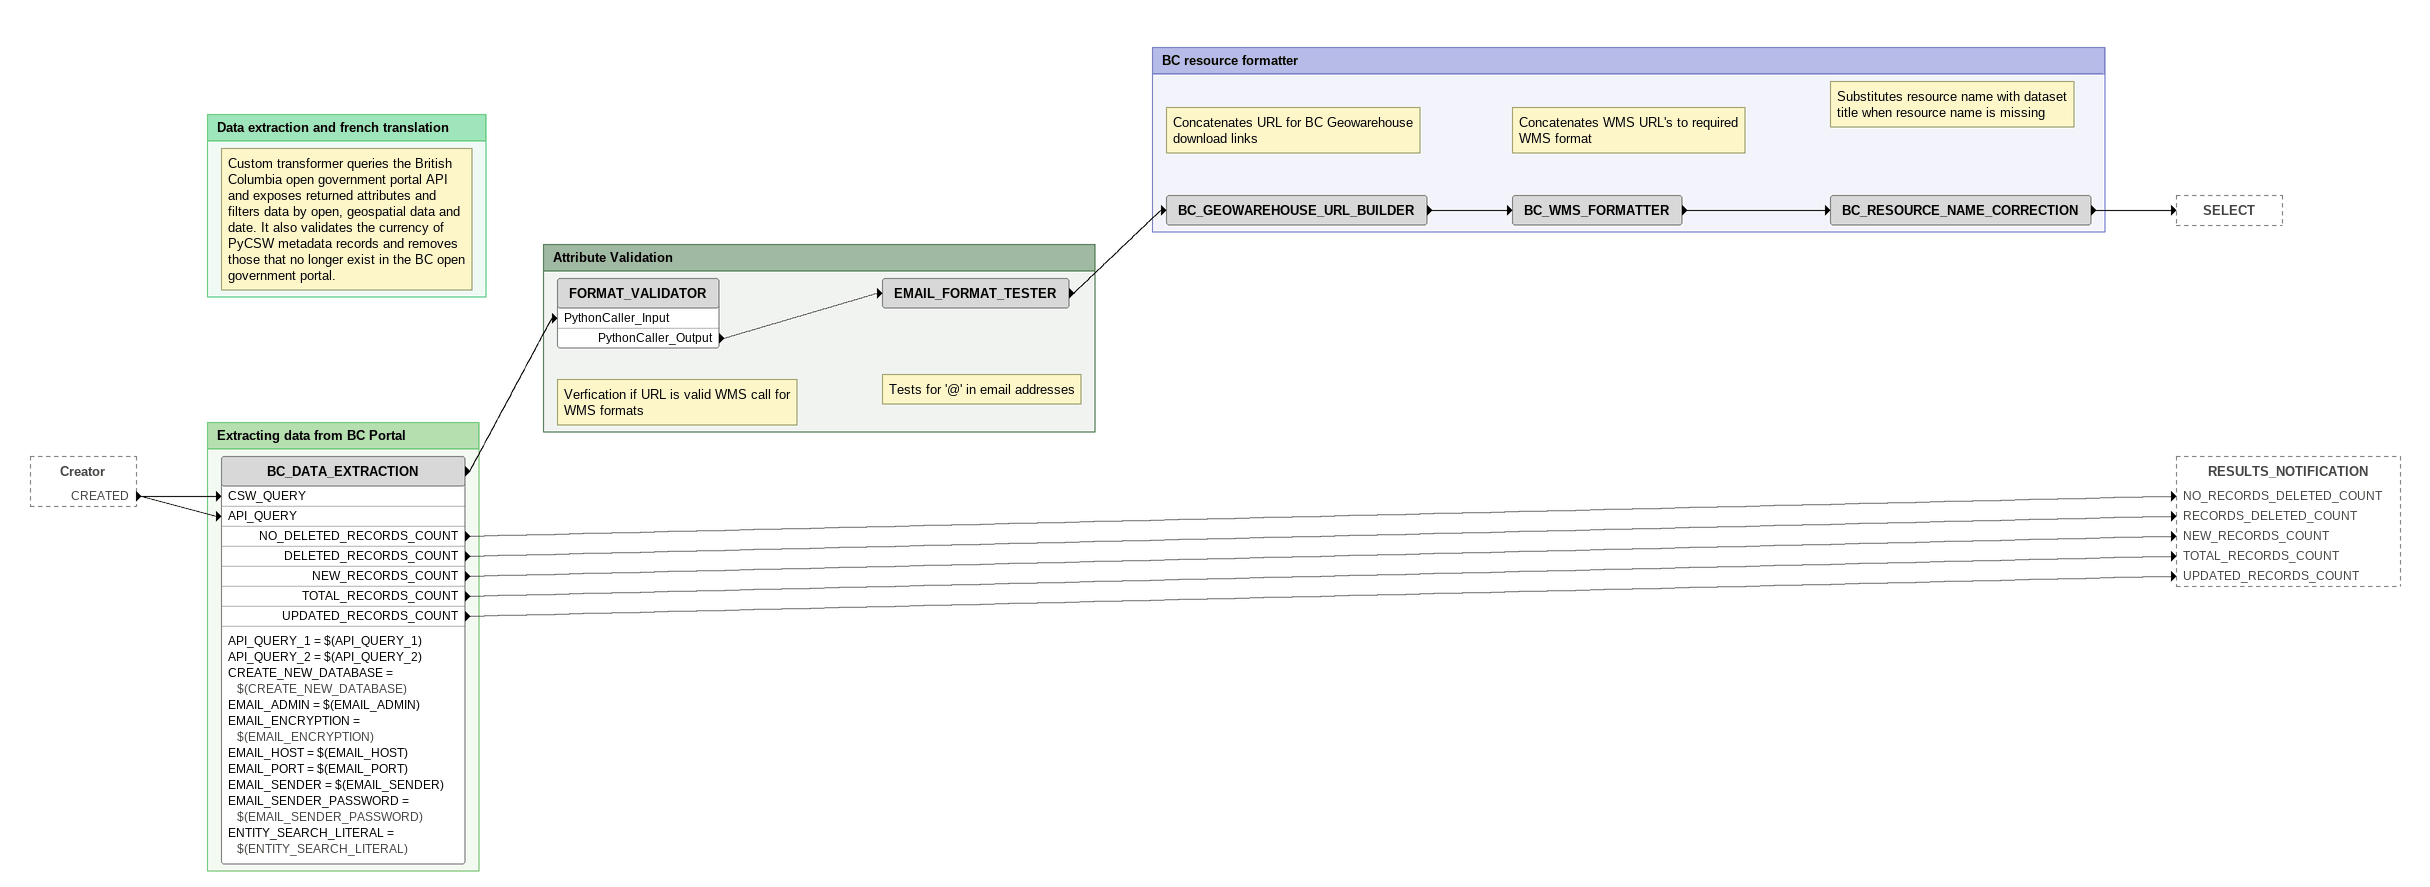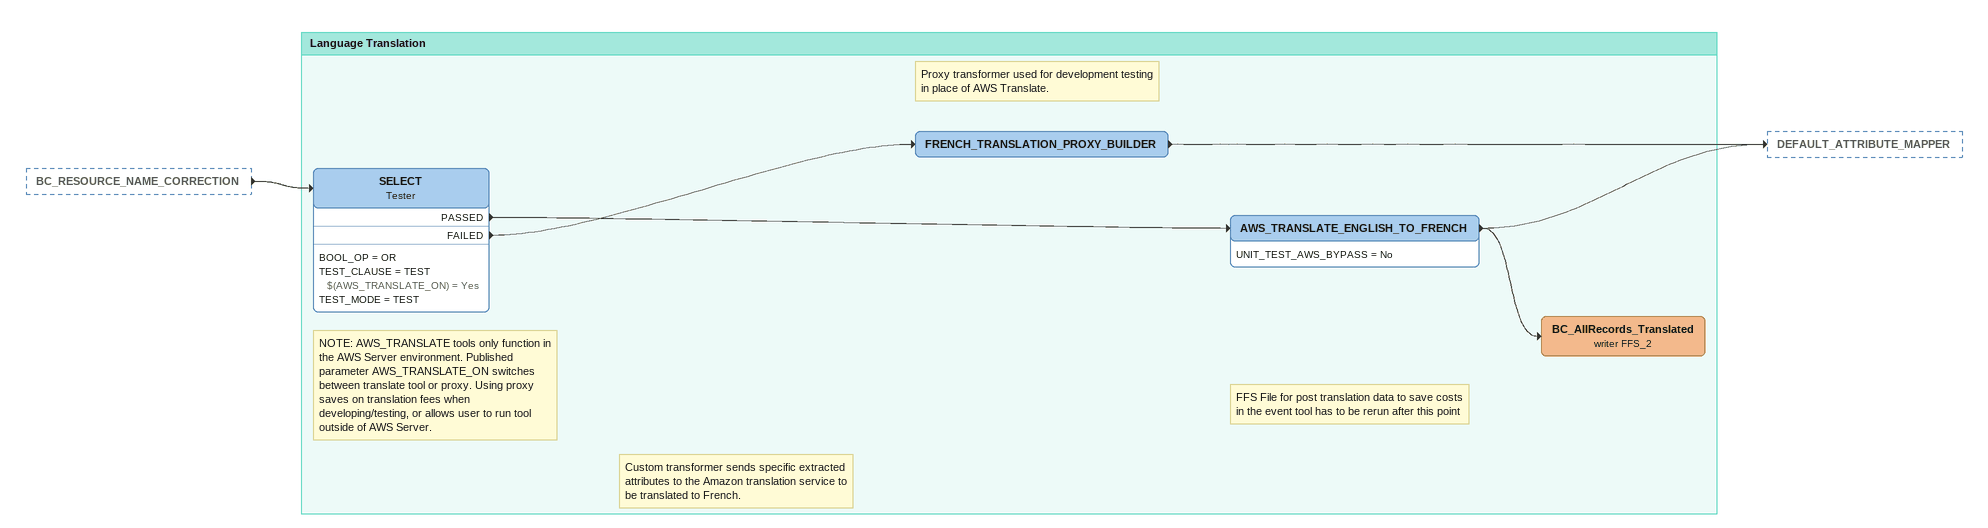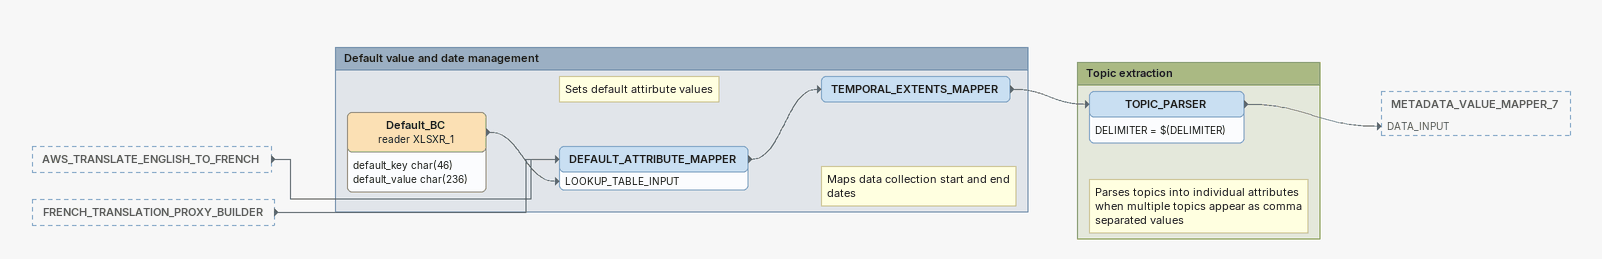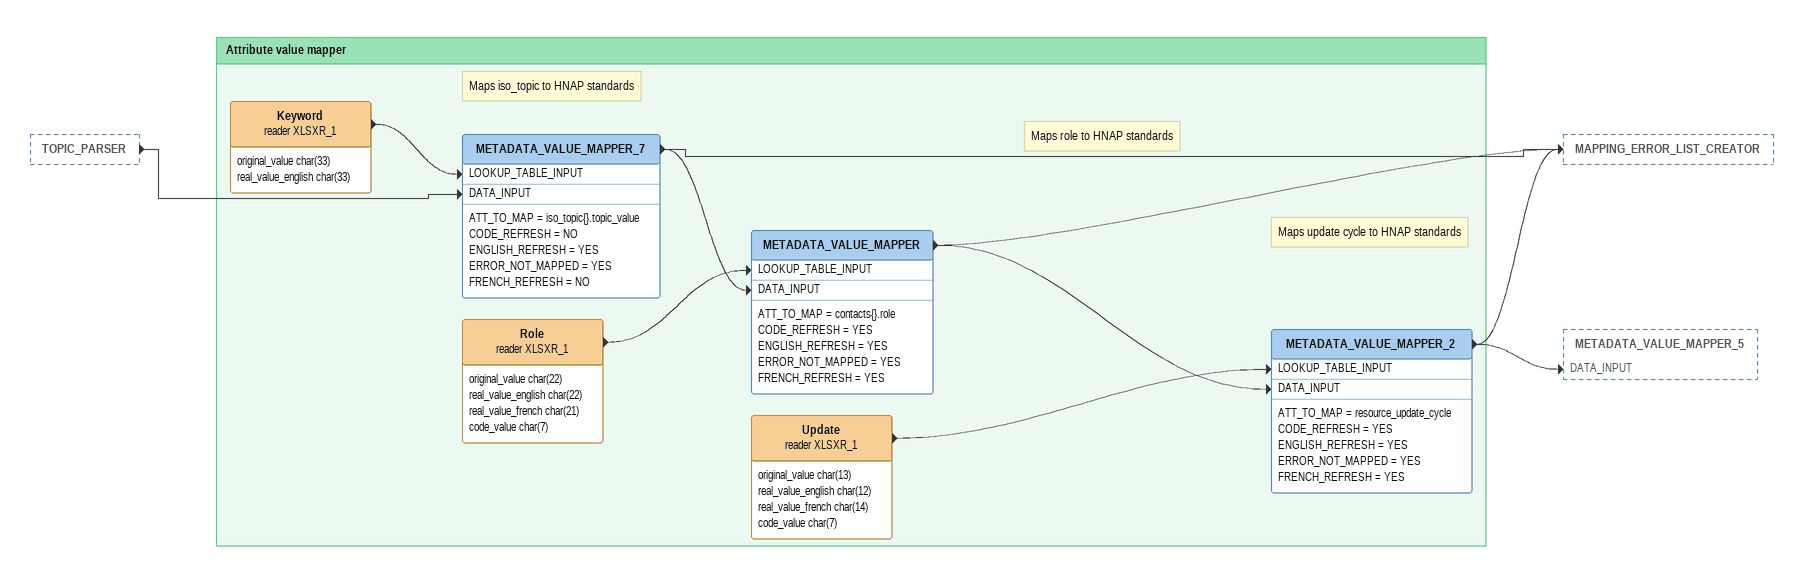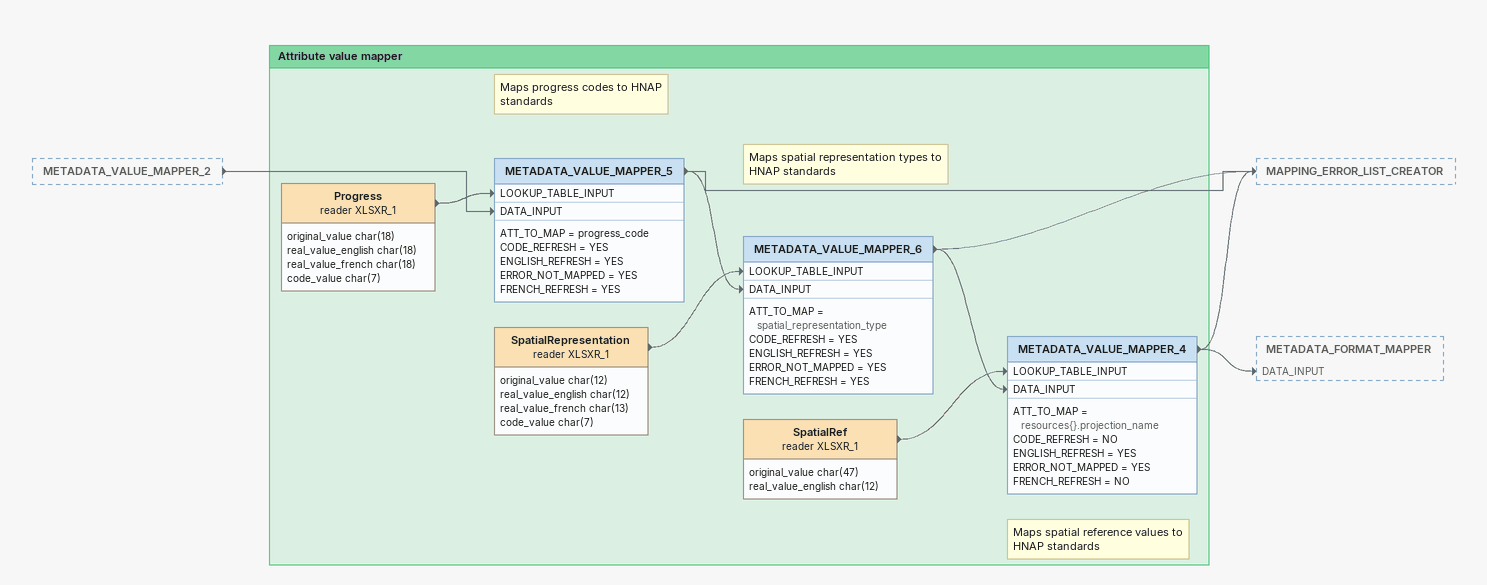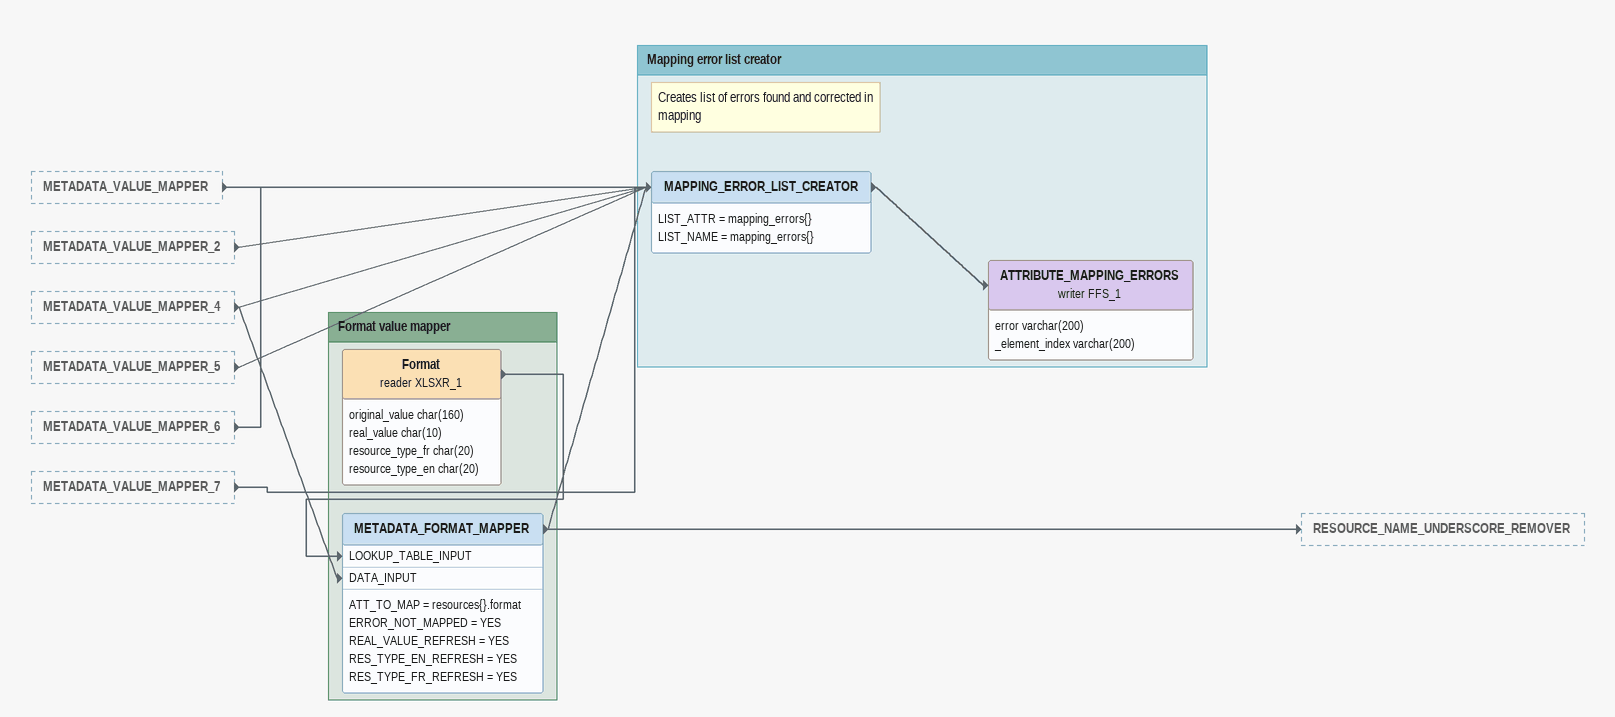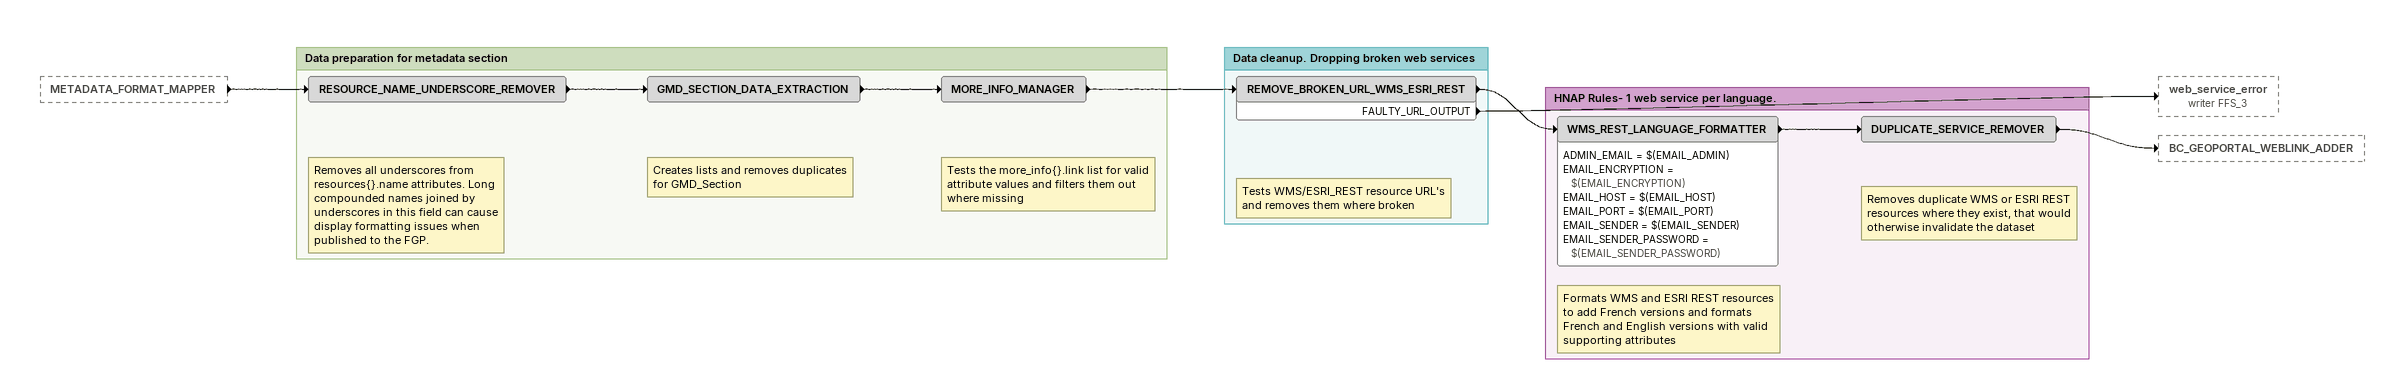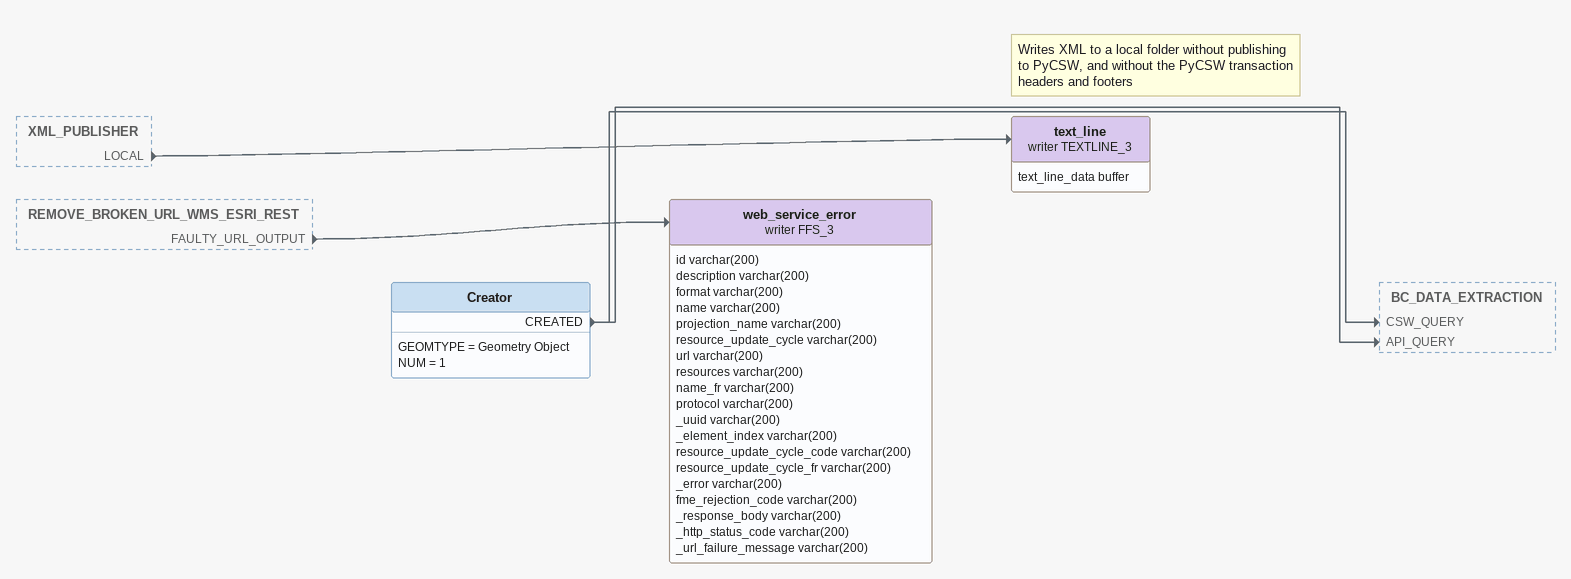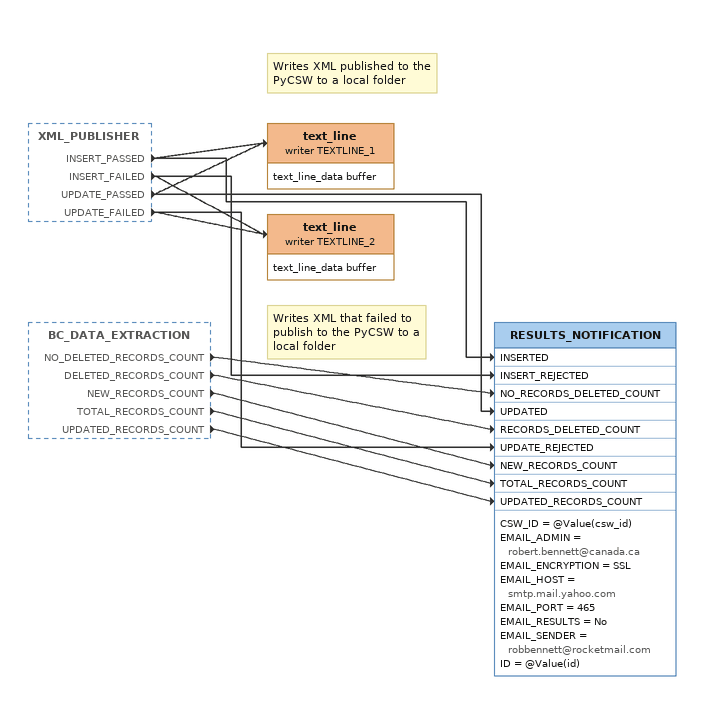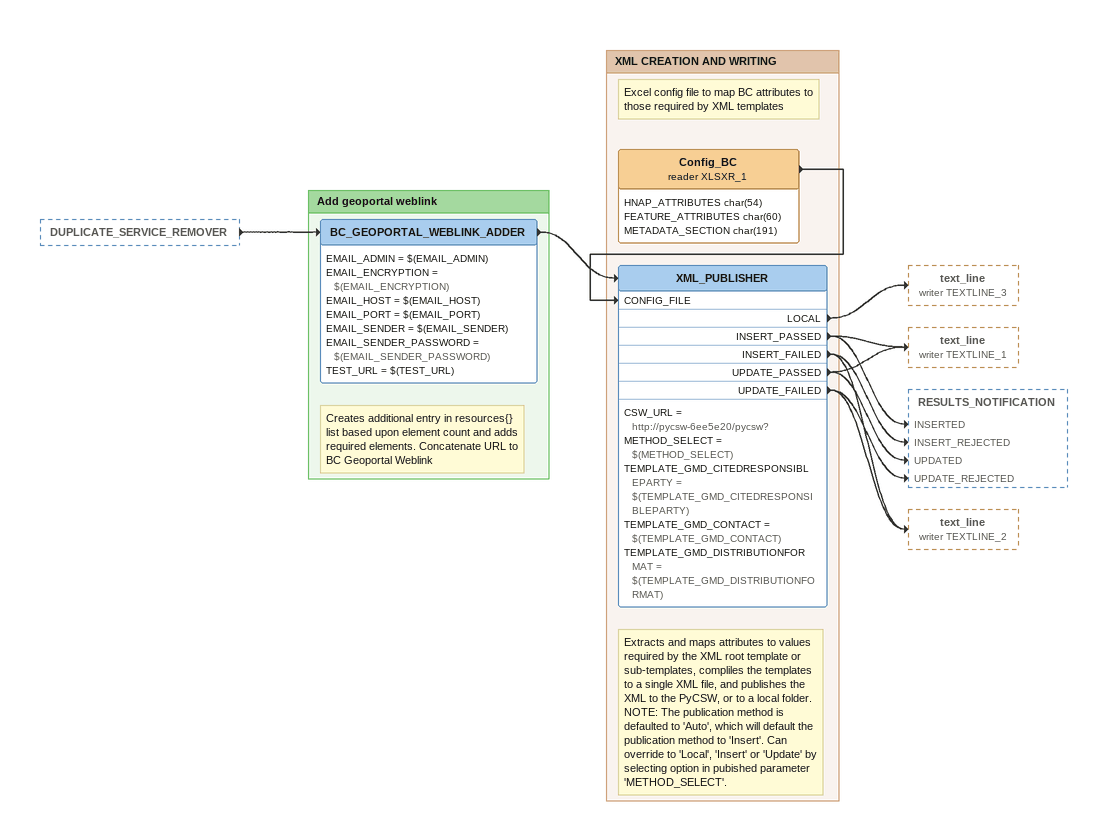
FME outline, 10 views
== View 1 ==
Creator [outside]
    CREATED -> BC_DATA_EXTRACTION [CSW_QUERY]
    CREATED -> BC_DATA_EXTRACTION [API_QUERY]

Bookmark: Extracting data from BC Portal
BC_DATA_EXTRACTION
    API_QUERY_1 = $(API_QUERY_1)
    API_QUERY_2 = $(API_QUERY_2)
    CREATE_NEW_DATABASE = $(CREATE_NEW_DATABASE)
    EMAIL_ADMIN = $(EMAIL_ADMIN)
    EMAIL_ENCRYPTION = $(EMAIL_ENCRYPTION)
    EMAIL_HOST = $(EMAIL_HOST)
    EMAIL_PORT = $(EMAIL_PORT)
    EMAIL_SENDER = $(EMAIL_SENDER)
    EMAIL_SENDER_PASSWORD = $(EMAIL_SENDER_PASSWORD)
    ENTITY_SEARCH_LITERAL = $(ENTITY_SEARCH_LITERAL)
    NO_DELETED_RECORDS_COUNT -> RESULTS_NOTIFICATION [NO_RECORDS_DELETED_COUNT]
    DELETED_RECORDS_COUNT -> RESULTS_NOTIFICATION [RECORDS_DELETED_COUNT]
    NEW_RECORDS_COUNT -> RESULTS_NOTIFICATION [NEW_RECORDS_COUNT]
    TOTAL_RECORDS_COUNT -> RESULTS_NOTIFICATION [TOTAL_RECORDS_COUNT]
    -> FORMAT_VALIDATOR [PythonCaller_Input]
    UPDATED_RECORDS_COUNT -> RESULTS_NOTIFICATION [UPDATED_RECORDS_COUNT]

Bookmark: Attribute Validation
Note: Verfication if URL is valid WMS call for WMS formats
FORMAT_VALIDATOR
    PythonCaller_Output -> EMAIL_FORMAT_TESTER
Note: Tests for '@' in email addresses
EMAIL_FORMAT_TESTER
    -> BC_GEOWAREHOUSE_URL_BUILDER

Bookmark: BC resource formatter
Note: Concatenates URL for BC Geowarehouse download links
BC_GEOWAREHOUSE_URL_BUILDER
    -> BC_WMS_FORMATTER
Note: Concatenates WMS URL's to required WMS format
BC_WMS_FORMATTER
    -> BC_RESOURCE_NAME_CORRECTION
Note: Substitutes resource name with dataset title when resource name is missing
BC_RESOURCE_NAME_CORRECTION
    -> SELECT

Bookmark: Data extraction and french translation
Note: Custom transformer queries the British Columbia open government portal API and exposes returned attributes and filters data by open, geospatial data and date. It also validates the currency of PyCSW metadata records and removes those that no longer exist in the BC open government portal.

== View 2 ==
BC_RESOURCE_NAME_CORRECTION [outside]
    -> SELECT

Bookmark: Language Translation
Note: NOTE: AWS_TRANSLATE tools only function in the AWS Server environment. Published parameter AWS_TRANSLATE_ON switches between translate tool or proxy. Using proxy saves on translation fees when developing/testing, or allows user to run tool outside of AWS Server.
SELECT: Tester
    BOOL_OP = OR
    TEST_CLAUSE = TEST $(AWS_TRANSLATE_ON) = Yes
    TEST_MODE = TEST
    PASSED -> AWS_TRANSLATE_ENGLISH_TO_FRENCH
    FAILED -> FRENCH_TRANSLATION_PROXY_BUILDER
Note: Proxy transformer used for development testing in place of AWS Translate.
FRENCH_TRANSLATION_PROXY_BUILDER
    -> DEFAULT_ATTRIBUTE_MAPPER
Note: Custom transformer sends specific extracted attributes to the Amazon translation service to be translated to French.
AWS_TRANSLATE_ENGLISH_TO_FRENCH
    UNIT_TEST_AWS_BYPASS = No
    -> BC_AllRecords_Translated (writer FFS_2)
    -> DEFAULT_ATTRIBUTE_MAPPER
Note: FFS File for post translation data to save costs in the event tool has to be rerun after this point
BC_AllRecords_Translated (writer FFS_2)

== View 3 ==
AWS_TRANSLATE_ENGLISH_TO_FRENCH [outside]
    -> DEFAULT_ATTRIBUTE_MAPPER
FRENCH_TRANSLATION_PROXY_BUILDER [outside]
    -> DEFAULT_ATTRIBUTE_MAPPER

Bookmark: Default value and date management
Default_BC (reader XLSXR_1)
    attributes: default_key char(46), default_value char(236)
    -> DEFAULT_ATTRIBUTE_MAPPER [LOOKUP_TABLE_INPUT]
Note: Sets default attirbute values
DEFAULT_ATTRIBUTE_MAPPER
    -> TEMPORAL_EXTENTS_MAPPER
Note: Maps data collection start and end dates
TEMPORAL_EXTENTS_MAPPER
    -> TOPIC_PARSER

Bookmark: Topic extraction
Note: Parses topics into individual attributes when multiple topics appear as comma separated values
TOPIC_PARSER
    DELIMITER = $(DELIMITER)
    -> METADATA_VALUE_MAPPER_7 [DATA_INPUT]

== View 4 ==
TOPIC_PARSER [outside]
    -> METADATA_VALUE_MAPPER_7 [DATA_INPUT]

Bookmark: Attribute value mapper
Keyword (reader XLSXR_1)
    attributes: original_value char(33), real_value_english char(33)
    -> METADATA_VALUE_MAPPER_7 [LOOKUP_TABLE_INPUT]
Note: Maps iso_topic to HNAP standards
METADATA_VALUE_MAPPER_7
    ATT_TO_MAP = iso_topic{}.topic_value
    CODE_REFRESH = NO
    ENGLISH_REFRESH = YES
    ERROR_NOT_MAPPED = YES
    FRENCH_REFRESH = NO
    -> METADATA_VALUE_MAPPER [DATA_INPUT]
    -> MAPPING_ERROR_LIST_CREATOR
Role (reader XLSXR_1)
    attributes: original_value char(22), real_value_english char(22), real_value_french char(21), code_value char(7)
    -> METADATA_VALUE_MAPPER [LOOKUP_TABLE_INPUT]
Note: Maps role to HNAP standards
METADATA_VALUE_MAPPER
    ATT_TO_MAP = contacts{}.role
    CODE_REFRESH = YES
    ENGLISH_REFRESH = YES
    ERROR_NOT_MAPPED = YES
    FRENCH_REFRESH = YES
    -> METADATA_VALUE_MAPPER_2 [DATA_INPUT]
    -> MAPPING_ERROR_LIST_CREATOR
Update (reader XLSXR_1)
    attributes: original_value char(13), real_value_english char(12), real_value_french char(14), code_value char(7)
    -> METADATA_VALUE_MAPPER_2 [LOOKUP_TABLE_INPUT]
Note: Maps update cycle to HNAP standards
METADATA_VALUE_MAPPER_2
    ATT_TO_MAP = resource_update_cycle
    CODE_REFRESH = YES
    ENGLISH_REFRESH = YES
    ERROR_NOT_MAPPED = YES
    FRENCH_REFRESH = YES
    -> METADATA_VALUE_MAPPER_5 [DATA_INPUT]
    -> MAPPING_ERROR_LIST_CREATOR

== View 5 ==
METADATA_VALUE_MAPPER_2 [outside]
    -> METADATA_VALUE_MAPPER_5 [DATA_INPUT]

Bookmark: Attribute value mapper
Progress (reader XLSXR_1)
    attributes: original_value char(18), real_value_english char(18), real_value_french char(18), code_value char(7)
    -> METADATA_VALUE_MAPPER_5 [LOOKUP_TABLE_INPUT]
Note: Maps progress codes to HNAP standards
METADATA_VALUE_MAPPER_5
    ATT_TO_MAP = progress_code
    CODE_REFRESH = YES
    ENGLISH_REFRESH = YES
    ERROR_NOT_MAPPED = YES
    FRENCH_REFRESH = YES
    -> METADATA_VALUE_MAPPER_6 [DATA_INPUT]
    -> MAPPING_ERROR_LIST_CREATOR
SpatialRepresentation (reader XLSXR_1)
    attributes: original_value char(12), real_value_english char(12), real_value_french char(13), code_value char(7)
    -> METADATA_VALUE_MAPPER_6 [LOOKUP_TABLE_INPUT]
Note: Maps spatial representation types to HNAP standards
METADATA_VALUE_MAPPER_6
    ATT_TO_MAP = spatial_representation_type
    CODE_REFRESH = YES
    ENGLISH_REFRESH = YES
    ERROR_NOT_MAPPED = YES
    FRENCH_REFRESH = YES
    -> METADATA_VALUE_MAPPER_4 [DATA_INPUT]
    -> MAPPING_ERROR_LIST_CREATOR
SpatialRef (reader XLSXR_1)
    attributes: original_value char(47), real_value_english char(12)
    -> METADATA_VALUE_MAPPER_4 [LOOKUP_TABLE_INPUT]
Note: Maps spatial reference values to HNAP standards
METADATA_VALUE_MAPPER_4
    ATT_TO_MAP = resources{}.projection_name
    CODE_REFRESH = NO
    ENGLISH_REFRESH = YES
    ERROR_NOT_MAPPED = YES
    FRENCH_REFRESH = NO
    -> METADATA_FORMAT_MAPPER [DATA_INPUT]
    -> MAPPING_ERROR_LIST_CREATOR

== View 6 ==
METADATA_VALUE_MAPPER [outside]
    -> MAPPING_ERROR_LIST_CREATOR
METADATA_VALUE_MAPPER_2 [outside]
    -> MAPPING_ERROR_LIST_CREATOR
METADATA_VALUE_MAPPER_4 [outside]
    -> METADATA_FORMAT_MAPPER [DATA_INPUT]
    -> MAPPING_ERROR_LIST_CREATOR
METADATA_VALUE_MAPPER_5 [outside]
    -> MAPPING_ERROR_LIST_CREATOR
METADATA_VALUE_MAPPER_6 [outside]
    -> MAPPING_ERROR_LIST_CREATOR
METADATA_VALUE_MAPPER_7 [outside]
    -> MAPPING_ERROR_LIST_CREATOR

Bookmark: Format value mapper
Format (reader XLSXR_1)
    attributes: original_value char(160), real_value char(10), resource_type_fr char(20), resource_type_en char(20)
    -> METADATA_FORMAT_MAPPER [LOOKUP_TABLE_INPUT]
METADATA_FORMAT_MAPPER
    ATT_TO_MAP = resources{}.format
    ERROR_NOT_MAPPED = YES
    REAL_VALUE_REFRESH = YES
    RES_TYPE_EN_REFRESH = YES
    RES_TYPE_FR_REFRESH = YES
    -> MAPPING_ERROR_LIST_CREATOR
    -> RESOURCE_NAME_UNDERSCORE_REMOVER

Bookmark: Mapping error list creator
Note: Creates list of errors found and corrected in mapping
MAPPING_ERROR_LIST_CREATOR
    LIST_ATTR = mapping_errors{}
    LIST_NAME = mapping_errors{}
    -> ATTRIBUTE_MAPPING_ERRORS (writer FFS_1)
ATTRIBUTE_MAPPING_ERRORS (writer FFS_1)
    attributes: error varchar(200), _element_index varchar(200)

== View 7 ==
METADATA_FORMAT_MAPPER [outside]
    -> RESOURCE_NAME_UNDERSCORE_REMOVER

Bookmark: Data preparation for metadata section
Note: Removes all underscores from resources{}.name attributes. Long compounded names joined by underscores in this field can cause display formatting issues when published to the FGP.
RESOURCE_NAME_UNDERSCORE_REMOVER
    -> GMD_SECTION_DATA_EXTRACTION
Note: Creates lists and removes duplicates for GMD_Section
GMD_SECTION_DATA_EXTRACTION
    -> MORE_INFO_MANAGER
Note: Tests the more_info{}.link list for valid attribute values and filters them out where missing
MORE_INFO_MANAGER
    -> REMOVE_BROKEN_URL_WMS_ESRI_REST

Bookmark: Data cleanup. Dropping broken web services
Note: Tests WMS/ESRI_REST resource URL's and removes them where broken
REMOVE_BROKEN_URL_WMS_ESRI_REST
    -> WMS_REST_LANGUAGE_FORMATTER
    FAULTY_URL_OUTPUT -> web_service_error (writer FFS_3)

Bookmark: HNAP Rules- 1 web service per language.
Note: Formats WMS and ESRI REST resources to add French versions and formats French and English versions with valid supporting attributes
WMS_REST_LANGUAGE_FORMATTER
    ADMIN_EMAIL = $(EMAIL_ADMIN)
    EMAIL_ENCRYPTION = $(EMAIL_ENCRYPTION)
    EMAIL_HOST = $(EMAIL_HOST)
    EMAIL_PORT = $(EMAIL_PORT)
    EMAIL_SENDER = $(EMAIL_SENDER)
    EMAIL_SENDER_PASSWORD = $(EMAIL_SENDER_PASSWORD)
    -> DUPLICATE_SERVICE_REMOVER
Note: Removes duplicate WMS or ESRI REST resources where they exist, that would otherwise invalidate the dataset
DUPLICATE_SERVICE_REMOVER
    -> BC_GEOPORTAL_WEBLINK_ADDER

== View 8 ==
XML_PUBLISHER [outside]
    LOCAL -> text_line (writer TEXTLINE_3)
REMOVE_BROKEN_URL_WMS_ESRI_REST [outside]
    FAULTY_URL_OUTPUT -> web_service_error (writer FFS_3)
Creator
    GEOMTYPE = Geometry Object
    NUM = 1
    CREATED -> BC_DATA_EXTRACTION [CSW_QUERY]
    CREATED -> BC_DATA_EXTRACTION [API_QUERY]
web_service_error (writer FFS_3)
    attributes: id varchar(200), description varchar(200), format varchar(200), name varchar(200), projection_name varchar(200), resource_update_cycle varchar(200), url varchar(200), resources varchar(200), name_fr varchar(200), protocol varchar(200), _uuid varchar(200), _element_index varchar(200), resource_update_cycle_code varchar(200), resource_update_cycle_fr varchar(200), _error varchar(200), fme_rejection_code varchar(200), _response_body varchar(200), _http_status_code varchar(200), _url_failure_message varchar(200)
Note: Writes XML to a local folder without publishing to PyCSW, and without the PyCSW transaction headers and footers
text_line (writer TEXTLINE_3)
    attributes: text_line_data buffer

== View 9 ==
XML_PUBLISHER [outside]
    INSERT_PASSED -> text_line (writer TEXTLINE_1)
    INSERT_PASSED -> RESULTS_NOTIFICATION [INSERTED]
    INSERT_FAILED -> text_line (writer TEXTLINE_2)
    INSERT_FAILED -> RESULTS_NOTIFICATION [INSERT_REJECTED]
    UPDATE_PASSED -> text_line (writer TEXTLINE_1)
    UPDATE_PASSED -> RESULTS_NOTIFICATION [UPDATED]
    UPDATE_FAILED -> text_line (writer TEXTLINE_2)
    UPDATE_FAILED -> RESULTS_NOTIFICATION [UPDATE_REJECTED]
BC_DATA_EXTRACTION [outside]
    NO_DELETED_RECORDS_COUNT -> RESULTS_NOTIFICATION [NO_RECORDS_DELETED_COUNT]
    DELETED_RECORDS_COUNT -> RESULTS_NOTIFICATION [RECORDS_DELETED_COUNT]
    NEW_RECORDS_COUNT -> RESULTS_NOTIFICATION [NEW_RECORDS_COUNT]
    TOTAL_RECORDS_COUNT -> RESULTS_NOTIFICATION [TOTAL_RECORDS_COUNT]
    UPDATED_RECORDS_COUNT -> RESULTS_NOTIFICATION [UPDATED_RECORDS_COUNT]
Note: Writes XML published to the PyCSW to a local folder
text_line (writer TEXTLINE_1)
    attributes: text_line_data buffer
Note: Writes XML that failed to publish to the PyCSW to a local folder
text_line (writer TEXTLINE_2)
    attributes: text_line_data buffer
RESULTS_NOTIFICATION
    CSW_ID = @Value(csw_id)
    EMAIL_ADMIN = robert.bennett@canada.ca
    EMAIL_ENCRYPTION = SSL
    EMAIL_HOST = smtp.mail.yahoo.com
    EMAIL_PORT = 465
    EMAIL_RESULTS = No
    EMAIL_SENDER = robbennett@rocketmail.com
    ID = @Value(id)

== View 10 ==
DUPLICATE_SERVICE_REMOVER [outside]
    -> BC_GEOPORTAL_WEBLINK_ADDER

Bookmark: Add geoportal weblink
Note: Creates additional entry in resources{} list based upon element count and adds required elements. Concatenate URL to BC Geoportal Weblink
BC_GEOPORTAL_WEBLINK_ADDER
    EMAIL_ADMIN = $(EMAIL_ADMIN)
    EMAIL_ENCRYPTION = $(EMAIL_ENCRYPTION)
    EMAIL_HOST = $(EMAIL_HOST)
    EMAIL_PORT = $(EMAIL_PORT)
    EMAIL_SENDER = $(EMAIL_SENDER)
    EMAIL_SENDER_PASSWORD = $(EMAIL_SENDER_PASSWORD)
    TEST_URL = $(TEST_URL)
    -> XML_PUBLISHER

Bookmark: XML CREATION AND WRITING
Note: Excel config file to map BC attributes to those required by XML templates
Config_BC (reader XLSXR_1)
    attributes: HNAP_ATTRIBUTES char(54), FEATURE_ATTRIBUTES char(60), METADATA_SECTION char(191)
    -> XML_PUBLISHER [CONFIG_FILE]
Note: Extracts and maps attributes to values required by the XML root template or sub-templates, compliles the templates to a single XML file, and publishes the XML to the PyCSW, or to a local folder. / NOTE: The publication method is defaulted to 'Auto', which will default the publication method to 'Insert'. Can override to 'Local', 'Insert' or 'Update' by selecting option in pubished parameter 'METHOD_SELECT'.
XML_PUBLISHER
    CSW_URL = http://pycsw-6ee5e20/pycsw?
    METHOD_SELECT = $(METHOD_SELECT)
    TEMPLATE_GMD_CITEDRESPONSIBLEPARTY = $(TEMPLATE_GMD_CITEDRESPONSIBLEPARTY)
    TEMPLATE_GMD_CONTACT = $(TEMPLATE_GMD_CONTACT)
    TEMPLATE_GMD_DISTRIBUTIONFORMAT = $(TEMPLATE_GMD_DISTRIBUTIONFORMAT)
    LOCAL -> text_line (writer TEXTLINE_3)
    INSERT_PASSED -> text_line (writer TEXTLINE_1)
    INSERT_PASSED -> RESULTS_NOTIFICATION [INSERTED]
    INSERT_FAILED -> text_line (writer TEXTLINE_2)
    INSERT_FAILED -> RESULTS_NOTIFICATION [INSERT_REJECTED]
    UPDATE_PASSED -> text_line (writer TEXTLINE_1)
    UPDATE_PASSED -> RESULTS_NOTIFICATION [UPDATED]
    UPDATE_FAILED -> text_line (writer TEXTLINE_2)
    UPDATE_FAILED -> RESULTS_NOTIFICATION [UPDATE_REJECTED]
